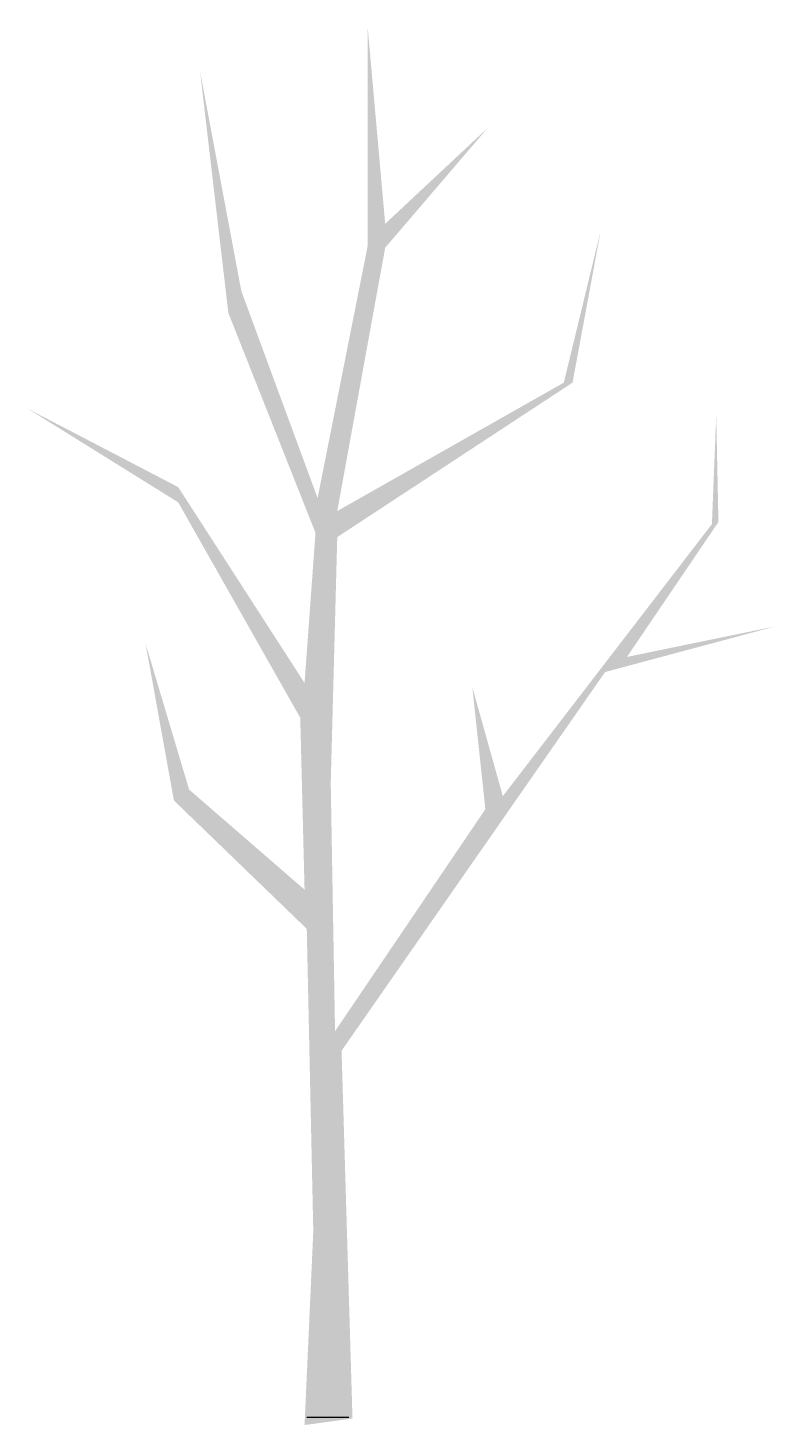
# Model space of a CAD drawing. Header units: metres. Extents: x -2.9 to 3.9, y -0.1 to 12.6.
import ezdxf

# ---------------------------------------------------------------- set-up
doc = ezdxf.new("R2010")
doc.units = ezdxf.units.M
doc.header["$LTSCALE"] = 0.2

msp = doc.modelspace()

# ---------------------------------------------------------------- hatches: boundary and pattern name
h = msp.add_hatch()
h.set_pattern_fill('DOTS', color=256, scale=0.04, style=0)
h.set_pattern_definition([(0, (200.5965, -318.516), (0.03175, 0.0635), [0, -0.0635])])
h.paths.add_polyline_path([(0.032, -0.01), (-0.067, 3.321), (2.319, 6.751), (3.858, 7.164), (2.517, 6.888), (3.345, 8.11), (3.325, 9.076), (3.286, 8.091), (1.393, 5.627), (1.117, 6.613), (1.235, 5.509), (-0.126, 3.498), (-0.165, 5.745), (-0.106, 7.973), (2.024, 9.372), (2.28, 10.752), (1.945, 9.372), (-0.106, 8.209), (0.328, 10.594), (1.255, 11.678), (0.328, 10.811), (0.17, 12.585), (0.17, 10.614), (-0.284, 8.327), (-0.974, 10.2), (-1.348, 12.19), (-1.092, 10.003), (-0.303, 8.012), (-0.402, 6.652), (-1.546, 8.426), (-2.906, 9.135), (-1.546, 8.288), (-0.441, 6.337), (-0.402, 4.78), (-1.447, 5.686), (-1.841, 7.007), (-1.585, 5.588), (-0.382, 4.425), (-0.323, 1.685), (-0.402, -0.069)])

# ---------------------------------------------------------------- linework, layer by layer
msp.add_line((0, 0), (-0.381, 0))

doc.saveas('drawing.dxf')
